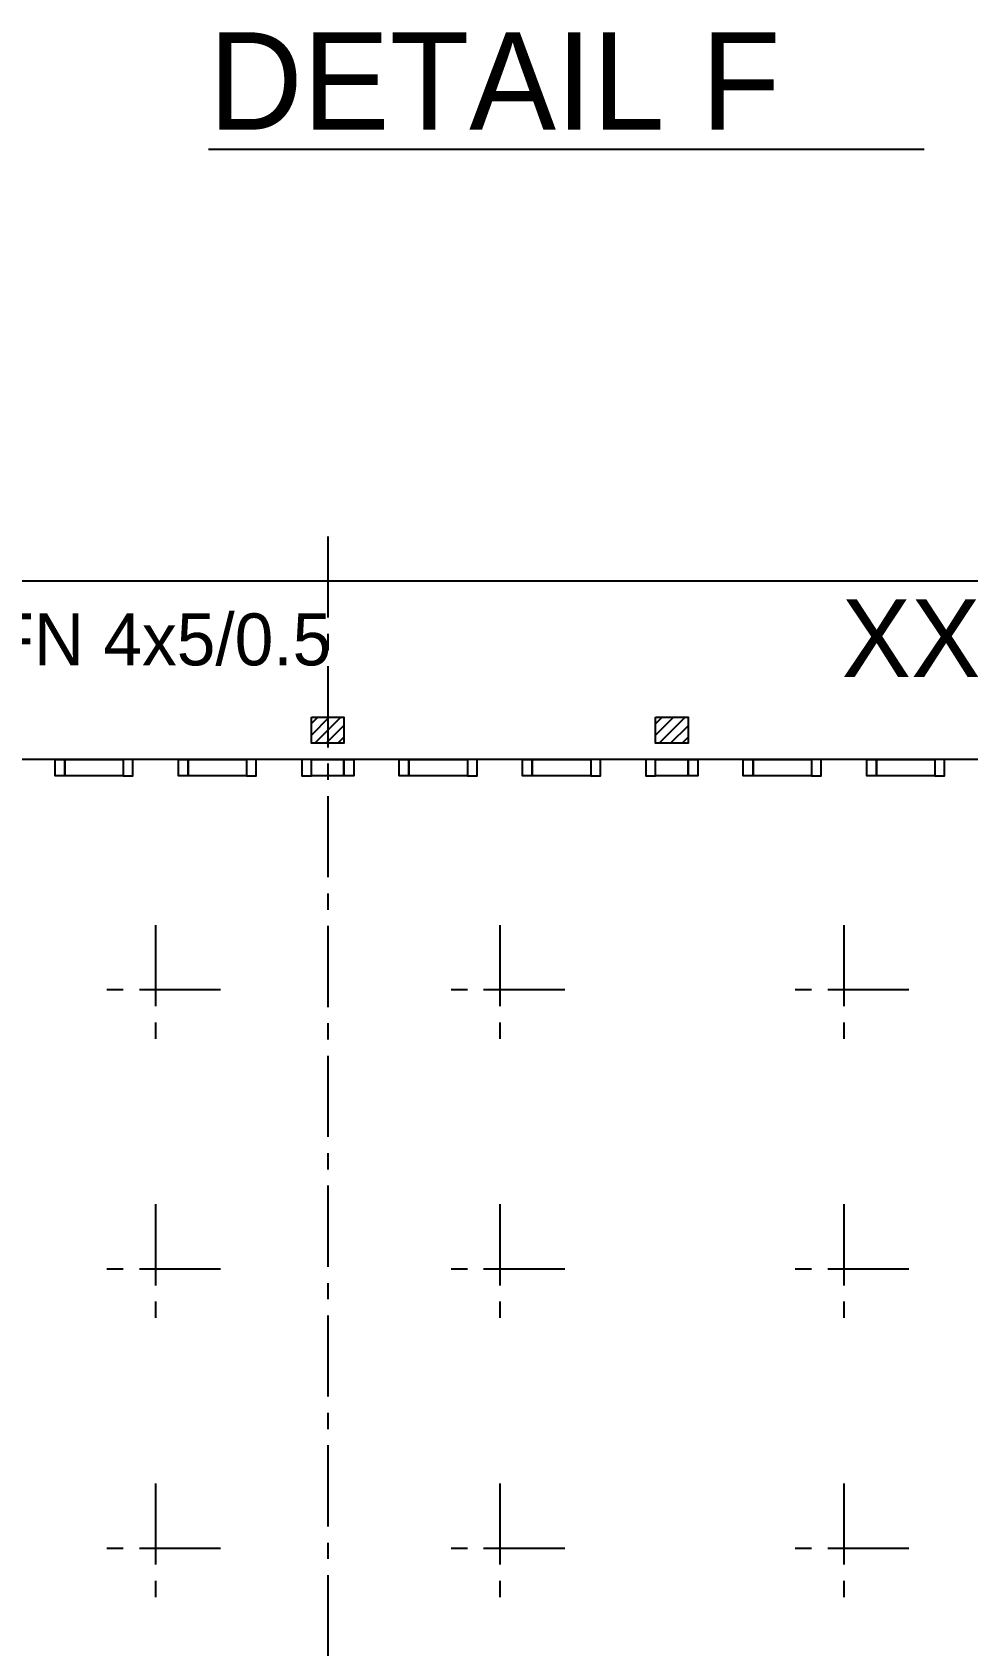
# Model space of a CAD drawing. Extents: x -356 to -83, y -298 to -106.
# Drawn here: x -253.13 to -238.72, y -233.23 to -208.38 of the extents above; entities that cross this region are included whole.
import ezdxf
from ezdxf.enums import TextEntityAlignment as Align

# ---------------------------------------------------------------- set-up
doc = ezdxf.new("R2010")
doc.units = 0
doc.header["$MEASUREMENT"] = 0
doc.linetypes.add('CENTER', pattern=[2, 1.25, -0.25, 0.25, -0.25])
doc.layers.get('0').update_dxf_attribs({"linetype": 'CONTINUOUS'})
for name, color, linetype in [('CENTER', 1, 'CENTER'), ('DIM', 3, 'CONTINUOUS'), ('half_bottom', 4, 'CONTINUOUS')]:
    doc.layers.add(name, color=color, linetype=linetype)
pattern_1 = [(45, (-622.31223, 43.88071), (-0.088388348, 0.088388348), [])]

msp = doc.modelspace()

# ---------------------------------------------------------------- hatches: boundary and pattern name
at = {"layer": 'half_bottom'}
h = msp.add_hatch(dxfattribs=at)
h.set_pattern_fill('ANSI31', color=256, style=0)
h.set_pattern_definition(pattern_1)
h.paths.add_polyline_path([(-248.82544, -218.93225), (-248.82544, -219.33225), (-248.32544, -219.33225), (-248.32544, -218.93225)])
h = msp.add_hatch(dxfattribs=at)
h.set_pattern_fill('ANSI31', color=256, style=0)
h.set_pattern_definition(pattern_1)
h.paths.add_polyline_path([(-243.52544, -218.93225), (-243.52544, -219.33225), (-243.02544, -219.33225), (-243.02544, -218.93225)])

# ---------------------------------------------------------------- linework, layer by layer
msp.add_line((-273.57544, -216.83225), (-224.97419, -216.83225))
for points in [[(-271.07544, -282.58225), (-226.07544, -282.58225), (-226.07544, -219.58225), (-271.07544, -219.58225)], [(-251.72544, -219.58225), (-251.72544, -219.83225), (-252.62544, -219.83225), (-252.62544, -219.58225)], [(-249.82544, -219.58225), (-249.82544, -219.83225), (-250.72544, -219.83225), (-250.72544, -219.58225)], [(-248.32544, -219.83225), (-248.82544, -219.83225), (-248.82544, -219.58225), (-248.32544, -219.58225)], [(-246.42544, -219.58225), (-246.42544, -219.83225), (-247.32544, -219.83225), (-247.32544, -219.58225)], [(-244.52544, -219.58225), (-244.52544, -219.83225), (-245.42544, -219.83225), (-245.42544, -219.58225)], [(-243.02544, -219.83225), (-243.52544, -219.83225), (-243.52544, -219.58225), (-243.02544, -219.58225)], [(-241.12544, -219.58225), (-241.12544, -219.83225), (-242.02544, -219.83225), (-242.02544, -219.58225)], [(-239.22544, -219.58225), (-239.22544, -219.83225), (-240.12544, -219.83225), (-240.12544, -219.58225)]]:
    msp.add_lwpolyline(points, close=True)
at = {"layer": 'CENTER'}
for p, q in [((-248.57544, -216.14556), (-248.57544, -289.63442)), ((-251.22544, -222.13225), (-251.22544, -224.13225)), ((-245.92544, -222.13225), (-245.92544, -224.13225)), ((-240.62544, -222.13225), (-240.62544, -224.13225)), ((-250.22544, -223.13225), (-252.22544, -223.13225)), ((-244.92544, -223.13225), (-246.92544, -223.13225)), ((-239.62544, -223.13225), (-241.62544, -223.13225)), ((-251.22544, -226.43225), (-251.22544, -228.43225)), ((-245.92544, -226.43225), (-245.92544, -228.43225)), ((-240.62544, -226.43225), (-240.62544, -228.43225)), ((-250.22544, -227.43225), (-252.22544, -227.43225)), ((-244.92544, -227.43225), (-246.92544, -227.43225)), ((-239.62544, -227.43225), (-241.62544, -227.43225)), ((-251.22544, -230.73225), (-251.22544, -232.73225)), ((-245.92544, -230.73225), (-245.92544, -232.73225)), ((-240.62544, -230.73225), (-240.62544, -232.73225)), ((-250.22544, -231.73225), (-252.22544, -231.73225)), ((-244.92544, -231.73225), (-246.92544, -231.73225)), ((-239.62544, -231.73225), (-241.62544, -231.73225))]:
    msp.add_line(p, q, dxfattribs=at)
at = {"layer": 'DIM'}
msp.add_line((-250.40906, -210.18088), (-239.38947, -210.18088), dxfattribs=at)
at = {"layer": 'half_bottom'}
for points in [[(-248.82544, -218.93225), (-248.32544, -218.93225), (-248.32544, -219.33225), (-248.82544, -219.33225)], [(-243.52544, -218.93225), (-243.02544, -218.93225), (-243.02544, -219.33225), (-243.52544, -219.33225)], [(-252.77544, -219.58225), (-252.62544, -219.58225), (-252.62544, -219.83225), (-252.77544, -219.83225)], [(-251.57544, -219.58225), (-251.72544, -219.58225), (-251.72544, -219.83225), (-251.57544, -219.83225)], [(-250.87544, -219.58225), (-250.72544, -219.58225), (-250.72544, -219.83225), (-250.87544, -219.83225)], [(-249.67544, -219.58225), (-249.82544, -219.58225), (-249.82544, -219.83225), (-249.67544, -219.83225)], [(-248.82544, -219.58225), (-248.97544, -219.58225), (-248.97544, -219.83225), (-248.82544, -219.83225)], [(-248.32544, -219.58225), (-248.17544, -219.58225), (-248.17544, -219.83225), (-248.32544, -219.83225)], [(-247.47544, -219.58225), (-247.32544, -219.58225), (-247.32544, -219.83225), (-247.47544, -219.83225)], [(-246.27544, -219.58225), (-246.42544, -219.58225), (-246.42544, -219.83225), (-246.27544, -219.83225)], [(-245.57544, -219.58225), (-245.42544, -219.58225), (-245.42544, -219.83225), (-245.57544, -219.83225)], [(-244.37544, -219.58225), (-244.52544, -219.58225), (-244.52544, -219.83225), (-244.37544, -219.83225)], [(-243.52544, -219.58225), (-243.67544, -219.58225), (-243.67544, -219.83225), (-243.52544, -219.83225)], [(-243.02544, -219.58225), (-242.87544, -219.58225), (-242.87544, -219.83225), (-243.02544, -219.83225)], [(-242.17544, -219.58225), (-242.02544, -219.58225), (-242.02544, -219.83225), (-242.17544, -219.83225)], [(-240.97544, -219.58225), (-241.12544, -219.58225), (-241.12544, -219.83225), (-240.97544, -219.83225)], [(-240.27544, -219.58225), (-240.12544, -219.58225), (-240.12544, -219.83225), (-240.27544, -219.83225)], [(-239.07544, -219.58225), (-239.22544, -219.58225), (-239.22544, -219.83225), (-239.07544, -219.83225)]]:
    msp.add_lwpolyline(points, close=True, dxfattribs=at)

# ---------------------------------------------------------------- texts
at = {"linetype": 'Continuous'}
msp.add_text('XXXX', height=1.2, dxfattribs=at).set_placement((-238.52163, -218.31289), align=Align.CENTER)
msp.add_text('25 QFN 4x5/0.5', height=0.8, dxfattribs=at).set_placement((-256.07298, -218.13224))
at = {"layer": 'DIM'}
msp.add_text('DETAIL F', height=1.5, dxfattribs=at).set_placement((-250.40906, -209.88088))

doc.saveas('drawing.dxf')
